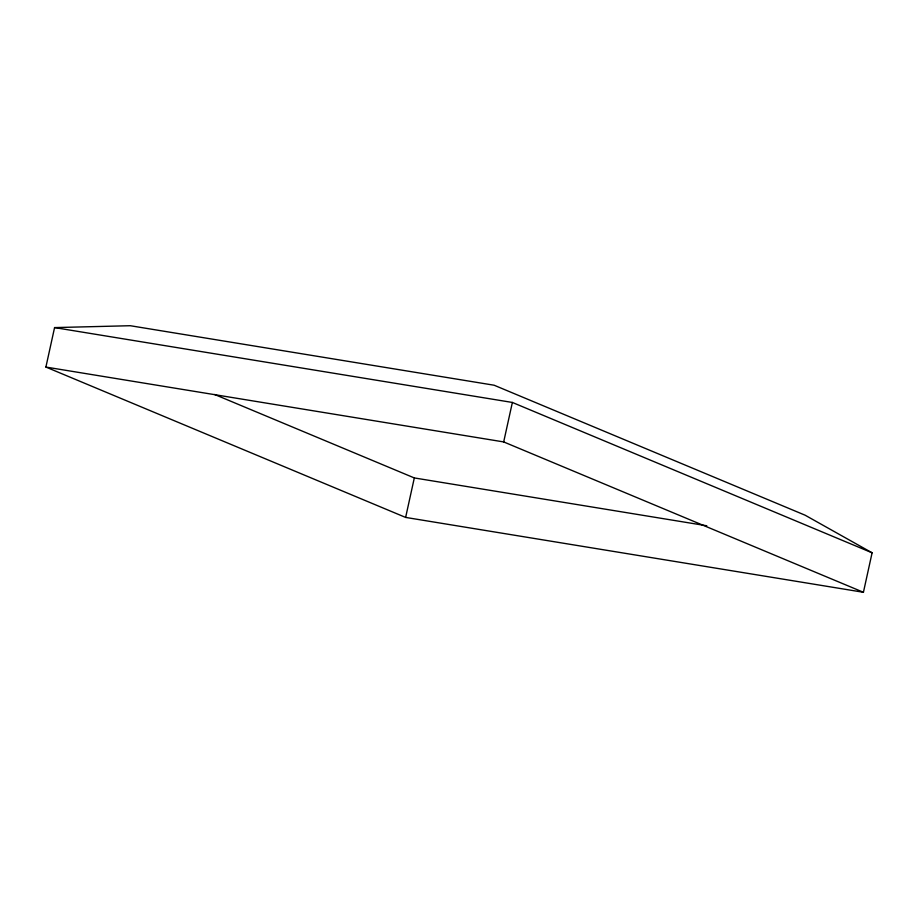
<?xml version="1.0" encoding="UTF-8"?>
<svg xmlns="http://www.w3.org/2000/svg" width="918" height="918" viewBox="0 0 918 918"><rect width="100%" height="100%" fill="white"/><g stroke="black" fill="none" stroke-linecap="round" stroke-linejoin="round"><path stroke-width="1.38" d="M45.9 367.062L54.575 327.588L130.264 325.718L494.136 385.227L805.097 515.193L872.1 552.797L863.425 592.282L405.63 517.419L45.9 367.062L503.684 441.925L863.425 592.282M405.63 517.419L414.316 477.934L214.605 394.476M503.684 441.925L512.37 402.451L54.575 327.588M414.316 477.934L706.791 525.773M512.37 402.451L872.1 552.797"/></g></svg>
